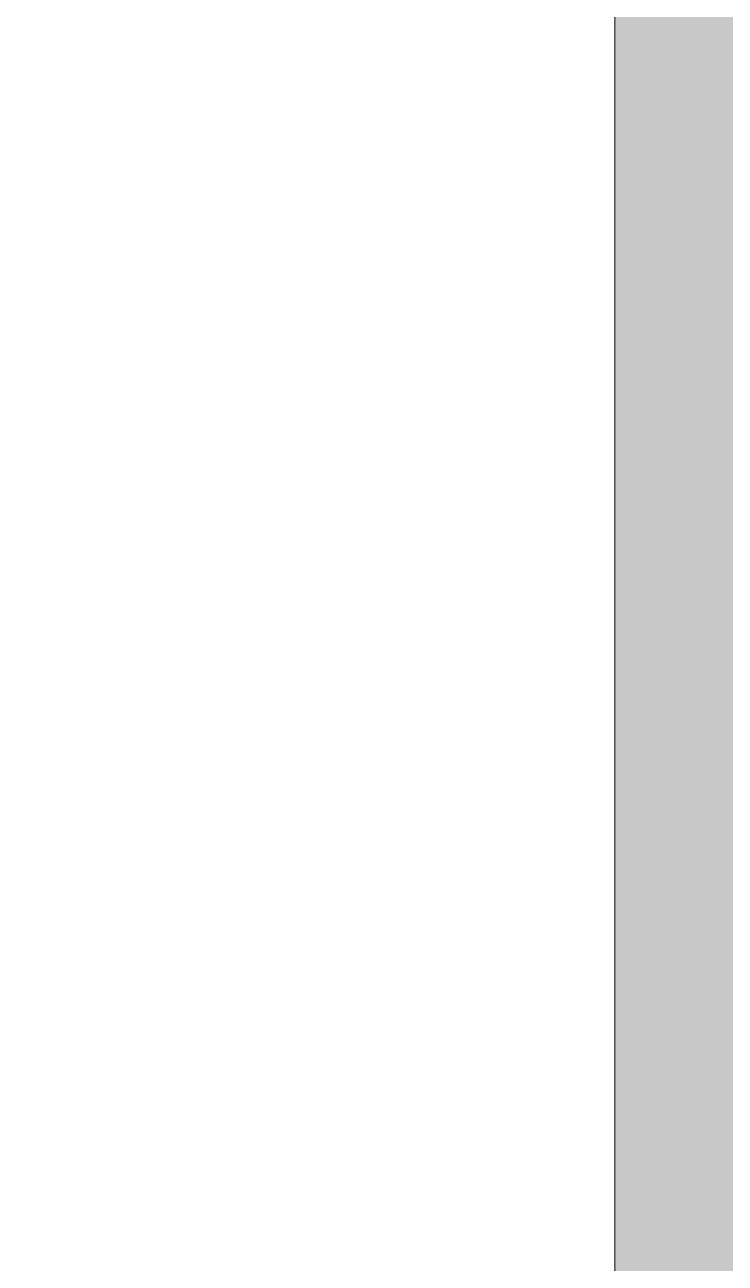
# Model space of a CAD drawing. Header units: millimetres. Extents: x 0 to 586, y 0 to 414.
# Drawn here: x 573.384 to 575.813, y 93.707 to 98 of the extents above; entities that cross this region are included whole.
import ezdxf

# ---------------------------------------------------------------- set-up
doc = ezdxf.new("R2010")
doc.units = ezdxf.units.MM

msp = doc.modelspace()

# ---------------------------------------------------------------- hatches: boundary and pattern name
h = msp.add_hatch(color=0)
h.dxf.hatch_style = 2
h.paths.add_polyline_path([(576.117861, 9.514417), (575.429944, 10.205861), (575.429944, 403.877639), (576.117861, 404.569083)])
h = msp.add_hatch(color=0)
h.dxf.hatch_style = 2
h.paths.add_polyline_path([(573.383833, 97.317278), (573.383833, 97.401944)])
h = msp.add_hatch(color=0)
h.dxf.hatch_style = 2
h.paths.add_polyline_path([(573.387361, 97.317278), (573.387361, 97.401944)])
h = msp.add_hatch(color=0)
h.dxf.hatch_style = 2
h.paths.add_polyline_path([(573.387361, 97.317278), (573.387361, 97.401944)])
h = msp.add_hatch(color=0)
h.dxf.hatch_style = 2
h.paths.add_polyline_path([(573.387361, 97.31375), (573.387361, 97.398417)])
h = msp.add_hatch(color=0)
h.dxf.hatch_style = 2
h.paths.add_polyline_path([(573.387361, 97.31375), (573.387361, 97.398417)])
h = msp.add_hatch(color=0)
h.dxf.hatch_style = 2
h.paths.add_polyline_path([(573.390889, 97.31375), (573.390889, 97.398417)])
h = msp.add_hatch(color=0)
h.dxf.hatch_style = 2
h.paths.add_polyline_path([(573.390889, 97.31375), (573.390889, 97.398417)])
h = msp.add_hatch(color=0)
h.dxf.hatch_style = 2
h.paths.add_polyline_path([(573.397944, 97.306694), (573.397944, 97.394889)])
h = msp.add_hatch(color=0)
h.dxf.hatch_style = 2
h.paths.add_polyline_path([(573.397944, 97.306694), (573.397944, 97.394889)])
h = msp.add_hatch(color=0)
h.dxf.hatch_style = 2
h.paths.add_polyline_path([(573.401472, 97.303167), (573.401472, 97.391361)])
h = msp.add_hatch(color=0)
h.dxf.hatch_style = 2
h.paths.add_polyline_path([(573.401472, 97.303167), (573.401472, 97.391361)])
h = msp.add_hatch(color=0)
h.dxf.hatch_style = 2
h.paths.add_polyline_path([(573.405, 97.299639), (573.405, 97.391361)])
h = msp.add_hatch(color=0)
h.dxf.hatch_style = 2
h.paths.add_polyline_path([(573.405, 97.299639), (573.405, 97.391361)])
h = msp.add_hatch(color=0)
h.dxf.hatch_style = 2
h.paths.add_polyline_path([(573.408528, 97.299639), (573.408528, 97.391361)])
h = msp.add_hatch(color=0)
h.dxf.hatch_style = 2
h.paths.add_polyline_path([(573.408528, 97.299639), (573.408528, 97.391361)])
h = msp.add_hatch(color=0)
h.dxf.hatch_style = 2
h.paths.add_polyline_path([(573.408528, 97.299639), (573.408528, 97.391361)])
h = msp.add_hatch(color=0)
h.dxf.hatch_style = 2
h.paths.add_polyline_path([(573.408528, 97.299639), (573.408528, 97.391361)])
h = msp.add_hatch(color=0)
h.dxf.hatch_style = 2
h.paths.add_polyline_path([(573.415583, 97.296111), (573.415583, 97.387833)])
h = msp.add_hatch(color=0)
h.dxf.hatch_style = 2
h.paths.add_polyline_path([(573.415583, 97.296111), (573.415583, 97.387833)])
h = msp.add_hatch(color=0)
h.dxf.hatch_style = 2
h.paths.add_polyline_path([(573.415583, 97.292583), (573.415583, 97.387833)])
h = msp.add_hatch(color=0)
h.dxf.hatch_style = 2
h.paths.add_polyline_path([(573.415583, 97.292583), (573.415583, 97.387833)])
h = msp.add_hatch(color=0)
h.dxf.hatch_style = 2
h.paths.add_polyline_path([(573.419111, 97.289056), (573.419111, 97.37725)])
h = msp.add_hatch(color=0)
h.dxf.hatch_style = 2
h.paths.add_polyline_path([(573.419111, 97.289056), (573.419111, 97.373722)])
h = msp.add_hatch(color=0)
h.dxf.hatch_style = 2
h.paths.add_polyline_path([(573.419111, 97.289056), (573.419111, 97.373722)])
h = msp.add_hatch(color=0)
h.dxf.hatch_style = 2
h.paths.add_polyline_path([(573.422639, 97.289056), (573.422639, 97.373722)])
h = msp.add_hatch(color=0)
h.dxf.hatch_style = 2
h.paths.add_polyline_path([(573.422639, 97.289056), (573.422639, 97.373722)])
h = msp.add_hatch(color=0)
h.dxf.hatch_style = 2
h.paths.add_polyline_path([(573.426167, 97.285528), (573.426167, 97.370194)])
h = msp.add_hatch(color=0)
h.dxf.hatch_style = 2
h.paths.add_polyline_path([(573.426167, 97.285528), (573.426167, 97.370194)])
h = msp.add_hatch(color=0)
h.dxf.hatch_style = 2
h.paths.add_polyline_path([(573.433222, 97.278472), (573.433222, 97.366667)])
h = msp.add_hatch(color=0)
h.dxf.hatch_style = 2
h.paths.add_polyline_path([(573.450861, 97.264361), (573.450861, 97.370194)])
h = msp.add_hatch(color=0)
h.dxf.hatch_style = 2
h.paths.add_polyline_path([(573.454389, 97.260833), (573.454389, 97.363139)])
h = msp.add_hatch(color=0)
h.dxf.hatch_style = 2
h.paths.add_polyline_path([(573.472028, 97.246722), (573.472028, 97.3455)])
h = msp.add_hatch(color=0)
h.dxf.hatch_style = 2
h.paths.add_polyline_path([(573.475556, 97.246722), (573.475556, 97.341972)])
h = msp.add_hatch(color=0)
h.dxf.hatch_style = 2
h.paths.add_polyline_path([(573.475556, 97.246722), (573.475556, 97.341972)])
h = msp.add_hatch(color=0)
h.dxf.hatch_style = 2
h.paths.add_polyline_path([(573.475556, 97.243194), (573.475556, 97.341972)])
h = msp.add_hatch(color=0)
h.dxf.hatch_style = 2
h.paths.add_polyline_path([(573.475556, 97.243194), (573.475556, 97.341972)])
h = msp.add_hatch(color=0)
h.dxf.hatch_style = 2
h.paths.add_polyline_path([(573.482611, 97.236139), (573.482611, 97.334917)])
h = msp.add_hatch(color=0)
h.dxf.hatch_style = 2
h.paths.add_polyline_path([(573.482611, 97.236139), (573.482611, 97.334917)])
h = msp.add_hatch(color=0)
h.dxf.hatch_style = 2
h.paths.add_polyline_path([(573.486139, 97.232611), (573.486139, 97.331389)])
h = msp.add_hatch(color=0)
h.dxf.hatch_style = 2
h.paths.add_polyline_path([(573.496722, 97.222028), (573.496722, 97.324333)])
h = msp.add_hatch(color=0)
h.dxf.hatch_style = 2
h.paths.add_polyline_path([(573.50025, 97.2185), (573.50025, 97.320806)])
h = msp.add_hatch(color=0)
h.dxf.hatch_style = 2
h.paths.add_polyline_path([(573.50025, 97.2185), (573.50025, 97.320806)])
h = msp.add_hatch(color=0)
h.dxf.hatch_style = 2
h.paths.add_polyline_path([(573.503778, 97.214972), (573.503778, 97.320806)])
h = msp.add_hatch(color=0)
h.dxf.hatch_style = 2
h.paths.add_polyline_path([(573.503778, 97.214972), (573.503778, 97.320806)])
h = msp.add_hatch(color=0)
h.dxf.hatch_style = 2
h.paths.add_polyline_path([(573.503778, 97.214972), (573.503778, 97.317278)])
h = msp.add_hatch(color=0)
h.dxf.hatch_style = 2
h.paths.add_polyline_path([(573.503778, 97.214972), (573.503778, 97.317278)])
h = msp.add_hatch(color=0)
h.dxf.hatch_style = 2
h.paths.add_polyline_path([(573.507306, 97.211444), (573.507306, 97.317278)])
h = msp.add_hatch(color=0)
h.dxf.hatch_style = 2
h.paths.add_polyline_path([(573.507306, 97.211444), (573.507306, 97.317278)])
h = msp.add_hatch(color=0)
h.dxf.hatch_style = 2
h.paths.add_polyline_path([(573.510833, 97.207917), (573.510833, 97.317278)])
h = msp.add_hatch(color=0)
h.dxf.hatch_style = 2
h.paths.add_polyline_path([(573.510833, 97.207917), (573.510833, 97.317278)])
h = msp.add_hatch(color=0)
h.dxf.hatch_style = 2
h.paths.add_polyline_path([(573.514361, 97.204389), (573.514361, 97.31375)])
h = msp.add_hatch(color=0)
h.dxf.hatch_style = 2
h.paths.add_polyline_path([(573.528472, 97.190278), (573.528472, 97.310222)])
h = msp.add_hatch(color=0)
h.dxf.hatch_style = 2
h.paths.add_polyline_path([(573.528472, 97.190278), (573.528472, 97.310222)])
h = msp.add_hatch(color=0)
h.dxf.hatch_style = 2
h.paths.add_polyline_path([(573.528472, 97.190278), (573.528472, 97.310222)])
h = msp.add_hatch(color=0)
h.dxf.hatch_style = 2
h.paths.add_polyline_path([(573.532, 97.18675), (573.532, 97.310222)])
h = msp.add_hatch(color=0)
h.dxf.hatch_style = 2
h.paths.add_polyline_path([(573.532, 97.18675), (573.532, 97.310222)])
h = msp.add_hatch(color=0)
h.dxf.hatch_style = 2
h.paths.add_polyline_path([(573.535528, 97.183222), (573.535528, 97.310222)])
h = msp.add_hatch(color=0)
h.dxf.hatch_style = 2
h.paths.add_polyline_path([(573.535528, 97.183222), (573.535528, 97.310222)])
h = msp.add_hatch(color=0)
h.dxf.hatch_style = 2
h.paths.add_polyline_path([(573.539056, 97.179694), (573.539056, 97.306694)])
h = msp.add_hatch(color=0)
h.dxf.hatch_style = 2
h.paths.add_polyline_path([(573.549639, 97.169111), (573.549639, 97.296111)])
h = msp.add_hatch(color=0)
h.dxf.hatch_style = 2
h.paths.add_polyline_path([(573.553167, 97.165583), (573.553167, 97.292583)])
h = msp.add_hatch(color=0)
h.dxf.hatch_style = 2
h.paths.add_polyline_path([(573.553167, 97.165583), (573.553167, 97.292583)])
h = msp.add_hatch(color=0)
h.dxf.hatch_style = 2
h.paths.add_polyline_path([(573.556694, 97.162056), (573.556694, 97.267889)])
h = msp.add_hatch(color=0)
h.dxf.hatch_style = 2
h.paths.add_polyline_path([(573.556694, 97.162056), (573.556694, 97.264361)])
h = msp.add_hatch(color=0)
h.dxf.hatch_style = 2
h.paths.add_polyline_path([(573.556694, 97.162056), (573.556694, 97.264361)])
h = msp.add_hatch(color=0)
h.dxf.hatch_style = 2
h.paths.add_polyline_path([(573.560222, 97.158528), (573.560222, 97.260833)])
h = msp.add_hatch(color=0)
h.dxf.hatch_style = 2
h.paths.add_polyline_path([(573.560222, 97.158528), (573.560222, 97.260833)])
h = msp.add_hatch(color=0)
h.dxf.hatch_style = 2
h.paths.add_polyline_path([(573.56375, 97.155), (573.56375, 97.260833)])
h = msp.add_hatch(color=0)
h.dxf.hatch_style = 2
h.paths.add_polyline_path([(573.584917, 97.133833), (573.584917, 97.25025)])
h = msp.add_hatch(color=0)
h.dxf.hatch_style = 2
h.paths.add_polyline_path([(573.584917, 97.133833), (573.584917, 97.25025)])
h = msp.add_hatch(color=0)
h.dxf.hatch_style = 2
h.paths.add_polyline_path([(573.599028, 97.119722), (573.599028, 97.243194)])
h = msp.add_hatch(color=0)
h.dxf.hatch_style = 2
h.paths.add_polyline_path([(573.599028, 97.119722), (573.599028, 97.243194)])
h = msp.add_hatch(color=0)
h.dxf.hatch_style = 2
h.paths.add_polyline_path([(573.609611, 97.109139), (573.609611, 97.236139)])
h = msp.add_hatch(color=0)
h.dxf.hatch_style = 2
h.paths.add_polyline_path([(573.613139, 97.105611), (573.613139, 97.236139)])
h = msp.add_hatch(color=0)
h.dxf.hatch_style = 2
h.paths.add_polyline_path([(573.613139, 97.105611), (573.613139, 97.236139)])
h = msp.add_hatch(color=0)
h.dxf.hatch_style = 2
h.paths.add_polyline_path([(573.62725, 97.084444), (573.62725, 97.2185)])
h = msp.add_hatch(color=0)
h.dxf.hatch_style = 2
h.paths.add_polyline_path([(573.634306, 97.073861), (573.634306, 97.214972)])
h = msp.add_hatch(color=0)
h.dxf.hatch_style = 2
h.paths.add_polyline_path([(573.637833, 97.063278), (573.637833, 97.207917)])
h = msp.add_hatch(color=0)
h.dxf.hatch_style = 2
h.paths.add_polyline_path([(573.637833, 97.063278), (573.637833, 97.207917)])
h = msp.add_hatch(color=0)
h.dxf.hatch_style = 2
h.paths.add_polyline_path([(573.641361, 97.05975), (573.641361, 97.204389)])
h = msp.add_hatch(color=0)
h.dxf.hatch_style = 2
h.paths.add_polyline_path([(573.641361, 97.05975), (573.641361, 97.204389)])
h = msp.add_hatch(color=0)
h.dxf.hatch_style = 2
h.paths.add_polyline_path([(573.644889, 97.056222), (573.644889, 97.200861)])
h = msp.add_hatch(color=0)
h.dxf.hatch_style = 2
h.paths.add_polyline_path([(573.644889, 97.056222), (573.644889, 97.200861)])
h = msp.add_hatch(color=0)
h.dxf.hatch_style = 2
h.paths.add_polyline_path([(573.644889, 97.052694), (573.644889, 97.200861)])
h = msp.add_hatch(color=0)
h.dxf.hatch_style = 2
h.paths.add_polyline_path([(573.644889, 97.052694), (573.644889, 97.200861)])
h = msp.add_hatch(color=0)
h.dxf.hatch_style = 2
h.paths.add_polyline_path([(573.648417, 97.045639), (573.648417, 97.197333)])
h = msp.add_hatch(color=0)
h.dxf.hatch_style = 2
h.paths.add_polyline_path([(573.648417, 97.045639), (573.648417, 97.197333)])
h = msp.add_hatch(color=0)
h.dxf.hatch_style = 2
h.paths.add_polyline_path([(573.648417, 97.045639), (573.648417, 97.197333)])
h = msp.add_hatch(color=0)
h.dxf.hatch_style = 2
h.paths.add_polyline_path([(573.648417, 97.045639), (573.648417, 97.197333)])
h = msp.add_hatch(color=0)
h.dxf.hatch_style = 2
h.paths.add_polyline_path([(573.651944, 97.042111), (573.651944, 97.193806)])
h = msp.add_hatch(color=0)
h.dxf.hatch_style = 2
h.paths.add_polyline_path([(573.651944, 97.042111), (573.651944, 97.193806)])
h = msp.add_hatch(color=0)
h.dxf.hatch_style = 2
h.paths.add_polyline_path([(573.655472, 97.035056), (573.655472, 97.190278)])
h = msp.add_hatch(color=0)
h.dxf.hatch_style = 2
h.paths.add_polyline_path([(573.687222, 96.985667), (573.687222, 97.147944)])
h = msp.add_hatch(color=0)
h.dxf.hatch_style = 2
h.paths.add_polyline_path([(573.69075, 96.978611), (573.69075, 97.144417)])
h = msp.add_hatch(color=0)
h.dxf.hatch_style = 2
h.paths.add_polyline_path([(573.701333, 96.960972), (573.701333, 97.130306)])
h = msp.add_hatch(color=0)
h.dxf.hatch_style = 2
h.paths.add_polyline_path([(573.704861, 96.953917), (573.704861, 97.126778)])
h = msp.add_hatch(color=0)
h.dxf.hatch_style = 2
h.paths.add_polyline_path([(573.715444, 96.918639), (573.715444, 97.109139)])
h = msp.add_hatch(color=0)
h.dxf.hatch_style = 2
h.paths.add_polyline_path([(573.718972, 96.915111), (573.718972, 97.105611)])
h = msp.add_hatch(color=0)
h.dxf.hatch_style = 2
h.paths.add_polyline_path([(573.718972, 96.915111), (573.718972, 97.105611)])
h = msp.add_hatch(color=0)
h.dxf.hatch_style = 2
h.paths.add_polyline_path([(573.718972, 96.911583), (573.718972, 97.105611)])
h = msp.add_hatch(color=0)
h.dxf.hatch_style = 2
h.paths.add_polyline_path([(573.736611, 96.833972), (573.736611, 97.066806)])
h = msp.add_hatch(color=0)
h.dxf.hatch_style = 2
h.paths.add_polyline_path([(573.740139, 96.826917), (573.740139, 97.063278)])
h = msp.add_hatch(color=0)
h.dxf.hatch_style = 2
h.paths.add_polyline_path([(573.768361, 96.692861), (573.768361, 96.992722)])
h = msp.add_hatch(color=0)
h.dxf.hatch_style = 2
h.paths.add_polyline_path([(573.771889, 96.685806), (573.771889, 96.982139)])
h = msp.add_hatch(color=0)
h.dxf.hatch_style = 2
h.paths.add_polyline_path([(573.775417, 96.67875), (573.775417, 96.975083)])
h = msp.add_hatch(color=0)
h.dxf.hatch_style = 2
h.paths.add_polyline_path([(573.775417, 96.67875), (573.775417, 96.975083)])
h = msp.add_hatch(color=0)
h.dxf.hatch_style = 2
h.paths.add_polyline_path([(573.778944, 96.671694), (573.778944, 96.968028)])
h = msp.add_hatch(color=0)
h.dxf.hatch_style = 2
h.paths.add_polyline_path([(573.782472, 96.661111), (573.782472, 96.9645)])
h = msp.add_hatch(color=0)
h.dxf.hatch_style = 2
h.paths.add_polyline_path([(573.786, 96.650528), (573.786, 96.960972)])
h = msp.add_hatch(color=0)
h.dxf.hatch_style = 2
h.paths.add_polyline_path([(573.786, 96.611722), (573.786, 96.957444)])
h = msp.add_hatch(color=0)
h.dxf.hatch_style = 2
h.paths.add_polyline_path([(573.793056, 96.562333), (573.793056, 96.950389)])
h = msp.add_hatch(color=0)
h.dxf.hatch_style = 2
h.paths.add_polyline_path([(573.796583, 96.544694), (573.796583, 96.946861)])
h = msp.add_hatch(color=0)
h.dxf.hatch_style = 2
h.paths.add_polyline_path([(573.800111, 96.512944), (573.800111, 96.939806)])
h = msp.add_hatch(color=0)
h.dxf.hatch_style = 2
h.paths.add_polyline_path([(573.803639, 96.495306), (573.803639, 96.939806)])
h = msp.add_hatch(color=0)
h.dxf.hatch_style = 2
h.paths.add_polyline_path([(573.803639, 96.495306), (573.803639, 96.939806)])
h = msp.add_hatch(color=0)
h.dxf.hatch_style = 2
h.paths.add_polyline_path([(573.803639, 96.495306), (573.803639, 96.939806)])
h = msp.add_hatch(color=0)
h.dxf.hatch_style = 2
h.paths.add_polyline_path([(573.803639, 96.495306), (573.803639, 96.939806)])
h = msp.add_hatch(color=0)
h.dxf.hatch_style = 2
h.paths.add_polyline_path([(573.803639, 96.48825), (573.803639, 96.936278)])
h = msp.add_hatch(color=0)
h.dxf.hatch_style = 2
h.paths.add_polyline_path([(573.814222, 96.428278), (573.814222, 96.918639)])
h = msp.add_hatch(color=0)
h.dxf.hatch_style = 2
h.paths.add_polyline_path([(573.814222, 96.428278), (573.814222, 96.918639)])
h = msp.add_hatch(color=0)
h.dxf.hatch_style = 2
h.paths.add_polyline_path([(573.814222, 96.421222), (573.814222, 96.918639)])
h = msp.add_hatch(color=0)
h.dxf.hatch_style = 2
h.paths.add_polyline_path([(573.81775, 96.403583), (573.81775, 96.911583)])
h = msp.add_hatch(color=0)
h.dxf.hatch_style = 2
h.paths.add_polyline_path([(573.821278, 96.86925), (573.821278, 96.904528)])
h = msp.add_hatch(color=0)
h.dxf.hatch_style = 2
h.paths.add_polyline_path([(573.821278, 96.879833), (573.821278, 96.890417)])
h = msp.add_hatch(color=0)
h.dxf.hatch_style = 2
h.paths.add_polyline_path([(573.821278, 96.315389), (573.821278, 96.848083)])
h = msp.add_hatch(color=0)
h.dxf.hatch_style = 2
h.paths.add_polyline_path([(573.821278, 96.304806), (573.821278, 96.844556)])
h = msp.add_hatch(color=0)
h.dxf.hatch_style = 2
h.paths.add_polyline_path([(573.821278, 96.304806), (573.821278, 96.844556)])
h = msp.add_hatch(color=0)
h.dxf.hatch_style = 2
h.paths.add_polyline_path([(573.824806, 96.304806), (573.824806, 96.844556)])
h = msp.add_hatch(color=0)
h.dxf.hatch_style = 2
h.paths.add_polyline_path([(573.824806, 96.304806), (573.824806, 96.844556)])
h = msp.add_hatch(color=0)
h.dxf.hatch_style = 2
h.paths.add_polyline_path([(573.824806, 96.304806), (573.824806, 96.844556)])
h = msp.add_hatch(color=0)
h.dxf.hatch_style = 2
h.paths.add_polyline_path([(573.824806, 96.304806), (573.824806, 96.844556)])
h = msp.add_hatch(color=0)
h.dxf.hatch_style = 2
h.paths.add_polyline_path([(573.824806, 96.29775), (573.824806, 96.844556)])
h = msp.add_hatch(color=0)
h.dxf.hatch_style = 2
h.paths.add_polyline_path([(573.824806, 96.29775), (573.824806, 96.844556)])
h = msp.add_hatch(color=0)
h.dxf.hatch_style = 2
h.paths.add_polyline_path([(573.828333, 96.290694), (573.828333, 96.844556)])
h = msp.add_hatch(color=0)
h.dxf.hatch_style = 2
h.paths.add_polyline_path([(573.831861, 96.273056), (573.831861, 96.8375)])
h = msp.add_hatch(color=0)
h.dxf.hatch_style = 2
h.paths.add_polyline_path([(573.831861, 96.273056), (573.831861, 96.8375)])
h = msp.add_hatch(color=0)
h.dxf.hatch_style = 2
h.paths.add_polyline_path([(573.831861, 96.269528), (573.831861, 96.8375)])
h = msp.add_hatch(color=0)
h.dxf.hatch_style = 2
h.paths.add_polyline_path([(573.831861, 96.269528), (573.831861, 96.8375)])
h = msp.add_hatch(color=0)
h.dxf.hatch_style = 2
h.paths.add_polyline_path([(573.838917, 96.237778), (573.838917, 96.80575)])
h = msp.add_hatch(color=0)
h.dxf.hatch_style = 2
h.paths.add_polyline_path([(573.842444, 96.216611), (573.842444, 96.795167)])
h = msp.add_hatch(color=0)
h.dxf.hatch_style = 2
h.paths.add_polyline_path([(573.845972, 96.209556), (573.845972, 96.791639)])
h = msp.add_hatch(color=0)
h.dxf.hatch_style = 2
h.paths.add_polyline_path([(573.845972, 96.103722), (573.845972, 96.781056)])
h = msp.add_hatch(color=0)
h.dxf.hatch_style = 2
h.paths.add_polyline_path([(573.853028, 96.657583), (573.853028, 96.759889)])
h = msp.add_hatch(color=0)
h.dxf.hatch_style = 2
h.paths.add_polyline_path([(573.853028, 96.661111), (573.853028, 96.759889)])
h = msp.add_hatch(color=0)
h.dxf.hatch_style = 2
h.paths.add_polyline_path([(573.853028, 95.532222), (573.853028, 96.657583)])
h = msp.add_hatch(color=0)
h.dxf.hatch_style = 2
h.paths.add_polyline_path([(573.853028, 95.532222), (573.853028, 96.657583)])
h = msp.add_hatch(color=0)
h.dxf.hatch_style = 2
h.paths.add_polyline_path([(573.853028, 95.532222), (573.853028, 96.657583)])
h = msp.add_hatch(color=0)
h.dxf.hatch_style = 2
h.paths.add_polyline_path([(573.937694, 95.772111), (573.937694, 96.213083)])
h = msp.add_hatch(color=0)
h.dxf.hatch_style = 2
h.paths.add_polyline_path([(573.941222, 95.863833), (573.941222, 96.2025)])
h = msp.add_hatch(color=0)
h.dxf.hatch_style = 2
h.paths.add_polyline_path([(573.94475, 95.870889), (573.94475, 96.191917)])
h = msp.add_hatch(color=0)
h.dxf.hatch_style = 2
h.paths.add_polyline_path([(573.948278, 95.874417), (573.948278, 96.184861)])
h = msp.add_hatch(color=0)
h.dxf.hatch_style = 2
h.paths.add_polyline_path([(573.948278, 95.874417), (573.948278, 96.184861)])
h = msp.add_hatch(color=0)
h.dxf.hatch_style = 2
h.paths.add_polyline_path([(573.948278, 95.881472), (573.948278, 96.177806)])
h = msp.add_hatch(color=0)
h.dxf.hatch_style = 2
h.paths.add_polyline_path([(573.842444, 96.10725), (573.842444, 96.124889)])
h = msp.add_hatch(color=0)
h.dxf.hatch_style = 2
h.paths.add_polyline_path([(573.842444, 96.10725), (573.842444, 96.124889)])
h = msp.add_hatch(color=0)
h.dxf.hatch_style = 2
h.paths.add_polyline_path([(573.845972, 96.103722), (573.845972, 96.128417)])
h = msp.add_hatch(color=0)
h.dxf.hatch_style = 2
h.paths.add_polyline_path([(573.845972, 96.10725), (573.845972, 96.124889)])
h = msp.add_hatch(color=0)
h.dxf.hatch_style = 2
h.paths.add_polyline_path([(573.845972, 96.10725), (573.845972, 96.124889)])
h = msp.add_hatch(color=0)
h.dxf.hatch_style = 2
h.paths.add_polyline_path([(573.835389, 95.511056), (573.835389, 95.888528)])
h = msp.add_hatch(color=0)
h.dxf.hatch_style = 2
h.paths.add_polyline_path([(573.835389, 95.511056), (573.835389, 95.888528)])
h = msp.add_hatch(color=0)
h.dxf.hatch_style = 2
h.paths.add_polyline_path([(573.838917, 95.518111), (573.838917, 95.902639)])
h = msp.add_hatch(color=0)
h.dxf.hatch_style = 2
h.paths.add_polyline_path([(573.838917, 95.518111), (573.838917, 95.902639)])
h = msp.add_hatch(color=0)
h.dxf.hatch_style = 2
h.paths.add_polyline_path([(573.838917, 95.514583), (573.838917, 95.895583)])
h = msp.add_hatch(color=0)
h.dxf.hatch_style = 2
h.paths.add_polyline_path([(573.838917, 95.514583), (573.838917, 95.895583)])
h = msp.add_hatch(color=0)
h.dxf.hatch_style = 2
h.paths.add_polyline_path([(573.842444, 95.521639), (573.842444, 95.913222)])
h = msp.add_hatch(color=0)
h.dxf.hatch_style = 2
h.paths.add_polyline_path([(573.845972, 95.525167), (573.845972, 95.920278)])
h = msp.add_hatch(color=0)
h.dxf.hatch_style = 2
h.paths.add_polyline_path([(573.845972, 95.525167), (573.845972, 95.920278)])
h = msp.add_hatch(color=0)
h.dxf.hatch_style = 2
h.paths.add_polyline_path([(573.845972, 95.521639), (573.845972, 95.913222)])
h = msp.add_hatch(color=0)
h.dxf.hatch_style = 2
h.paths.add_polyline_path([(573.845972, 95.521639), (573.845972, 95.913222)])
h = msp.add_hatch(color=0)
h.dxf.hatch_style = 2
h.paths.add_polyline_path([(573.824806, 95.500472), (573.824806, 95.846194)])
h = msp.add_hatch(color=0)
h.dxf.hatch_style = 2
h.paths.add_polyline_path([(573.828333, 95.504), (573.828333, 95.856778)])
h = msp.add_hatch(color=0)
h.dxf.hatch_style = 2
h.paths.add_polyline_path([(573.831861, 95.507528), (573.831861, 95.881472)])
h = msp.add_hatch(color=0)
h.dxf.hatch_style = 2
h.paths.add_polyline_path([(573.831861, 95.507528), (573.831861, 95.881472)])
h = msp.add_hatch(color=0)
h.dxf.hatch_style = 2
h.paths.add_polyline_path([(573.831861, 95.507528), (573.831861, 95.877944)])
h = msp.add_hatch(color=0)
h.dxf.hatch_style = 2
h.paths.add_polyline_path([(573.937694, 95.772111), (573.937694, 95.839139)])
h = msp.add_hatch(color=0)
h.dxf.hatch_style = 2
h.paths.add_polyline_path([(573.824806, 95.496944), (573.824806, 95.803861)])
h = msp.add_hatch(color=0)
h.dxf.hatch_style = 2
h.paths.add_polyline_path([(573.94475, 95.78975), (573.94475, 95.807389)])
h = msp.add_hatch(color=0)
h.dxf.hatch_style = 2
h.paths.add_polyline_path([(573.814222, 95.486361), (573.814222, 95.758)])
h = msp.add_hatch(color=0)
h.dxf.hatch_style = 2
h.paths.add_polyline_path([(573.814222, 95.486361), (573.814222, 95.758)])
h = msp.add_hatch(color=0)
h.dxf.hatch_style = 2
h.paths.add_polyline_path([(573.814222, 95.482833), (573.814222, 95.754472)])
h = msp.add_hatch(color=0)
h.dxf.hatch_style = 2
h.paths.add_polyline_path([(573.814222, 95.482833), (573.814222, 95.754472)])
h = msp.add_hatch(color=0)
h.dxf.hatch_style = 2
h.paths.add_polyline_path([(573.81775, 95.489889), (573.81775, 95.765056)])
h = msp.add_hatch(color=0)
h.dxf.hatch_style = 2
h.paths.add_polyline_path([(573.81775, 95.489889), (573.81775, 95.765056)])
h = msp.add_hatch(color=0)
h.dxf.hatch_style = 2
h.paths.add_polyline_path([(573.821278, 95.496944), (573.821278, 95.782694)])
h = msp.add_hatch(color=0)
h.dxf.hatch_style = 2
h.paths.add_polyline_path([(573.821278, 95.496944), (573.821278, 95.782694)])
h = msp.add_hatch(color=0)
h.dxf.hatch_style = 2
h.paths.add_polyline_path([(573.821278, 95.493417), (573.821278, 95.779167)])
h = msp.add_hatch(color=0)
h.dxf.hatch_style = 2
h.paths.add_polyline_path([(573.824806, 95.496944), (573.824806, 95.793278)])
h = msp.add_hatch(color=0)
h.dxf.hatch_style = 2
h.paths.add_polyline_path([(573.800111, 95.465194), (573.800111, 95.719194)])
h = msp.add_hatch(color=0)
h.dxf.hatch_style = 2
h.paths.add_polyline_path([(573.803639, 95.47225), (573.803639, 95.729778)])
h = msp.add_hatch(color=0)
h.dxf.hatch_style = 2
h.paths.add_polyline_path([(573.803639, 95.47225), (573.803639, 95.729778)])
h = msp.add_hatch(color=0)
h.dxf.hatch_style = 2
h.paths.add_polyline_path([(573.803639, 95.47225), (573.803639, 95.72625)])
h = msp.add_hatch(color=0)
h.dxf.hatch_style = 2
h.paths.add_polyline_path([(573.803639, 95.47225), (573.803639, 95.72625)])
h = msp.add_hatch(color=0)
h.dxf.hatch_style = 2
h.paths.add_polyline_path([(573.803639, 95.47225), (573.803639, 95.72625)])
h = msp.add_hatch(color=0)
h.dxf.hatch_style = 2
h.paths.add_polyline_path([(573.803639, 95.47225), (573.803639, 95.72625)])
h = msp.add_hatch(color=0)
h.dxf.hatch_style = 2
h.paths.add_polyline_path([(573.810694, 95.479306), (573.810694, 95.747417)])
h = msp.add_hatch(color=0)
h.dxf.hatch_style = 2
h.paths.add_polyline_path([(573.793056, 95.454611), (573.793056, 95.698028)])
h = msp.add_hatch(color=0)
h.dxf.hatch_style = 2
h.paths.add_polyline_path([(573.796583, 95.458139), (573.796583, 95.705083)])
h = msp.add_hatch(color=0)
h.dxf.hatch_style = 2
h.paths.add_polyline_path([(573.796583, 95.458139), (573.796583, 95.705083)])
h = msp.add_hatch(color=0)
h.dxf.hatch_style = 2
h.paths.add_polyline_path([(573.768361, 95.415806), (573.768361, 95.627472)])
h = msp.add_hatch(color=0)
h.dxf.hatch_style = 2
h.paths.add_polyline_path([(573.771889, 95.422861), (573.771889, 95.634528)])
h = msp.add_hatch(color=0)
h.dxf.hatch_style = 2
h.paths.add_polyline_path([(573.771889, 95.422861), (573.771889, 95.634528)])
h = msp.add_hatch(color=0)
h.dxf.hatch_style = 2
h.paths.add_polyline_path([(573.775417, 95.426389), (573.775417, 95.641583)])
h = msp.add_hatch(color=0)
h.dxf.hatch_style = 2
h.paths.add_polyline_path([(573.775417, 95.426389), (573.775417, 95.641583)])
h = msp.add_hatch(color=0)
h.dxf.hatch_style = 2
h.paths.add_polyline_path([(573.778944, 95.433444), (573.778944, 95.652167)])
h = msp.add_hatch(color=0)
h.dxf.hatch_style = 2
h.paths.add_polyline_path([(573.782472, 95.436972), (573.782472, 95.66275)])
h = msp.add_hatch(color=0)
h.dxf.hatch_style = 2
h.paths.add_polyline_path([(573.786, 95.4405), (573.786, 95.666278)])
h = msp.add_hatch(color=0)
h.dxf.hatch_style = 2
h.paths.add_polyline_path([(573.786, 95.4405), (573.786, 95.666278)])
h = msp.add_hatch(color=0)
h.dxf.hatch_style = 2
h.paths.add_polyline_path([(573.764833, 95.40875), (573.764833, 95.616889)])
h = msp.add_hatch(color=0)
h.dxf.hatch_style = 2
h.paths.add_polyline_path([(573.736611, 95.366417), (573.736611, 95.560444)])
h = msp.add_hatch(color=0)
h.dxf.hatch_style = 2
h.paths.add_polyline_path([(573.740139, 95.369944), (573.740139, 95.563972)])
h = msp.add_hatch(color=0)
h.dxf.hatch_style = 2
h.paths.add_polyline_path([(573.701333, 95.320556), (573.701333, 95.500472)])
h = msp.add_hatch(color=0)
h.dxf.hatch_style = 2
h.paths.add_polyline_path([(573.704861, 95.324083), (573.704861, 95.504)])
h = msp.add_hatch(color=0)
h.dxf.hatch_style = 2
h.paths.add_polyline_path([(573.715444, 95.338194), (573.715444, 95.521639)])
h = msp.add_hatch(color=0)
h.dxf.hatch_style = 2
h.paths.add_polyline_path([(573.718972, 95.338194), (573.718972, 95.525167)])
h = msp.add_hatch(color=0)
h.dxf.hatch_style = 2
h.paths.add_polyline_path([(573.718972, 95.338194), (573.718972, 95.521639)])
h = msp.add_hatch(color=0)
h.dxf.hatch_style = 2
h.paths.add_polyline_path([(573.718972, 95.338194), (573.718972, 95.521639)])
h = msp.add_hatch(color=0)
h.dxf.hatch_style = 2
h.paths.add_polyline_path([(573.687222, 95.309972), (573.687222, 95.479306)])
h = msp.add_hatch(color=0)
h.dxf.hatch_style = 2
h.paths.add_polyline_path([(573.69075, 95.3135), (573.69075, 95.486361)])
h = msp.add_hatch(color=0)
h.dxf.hatch_style = 2
h.paths.add_polyline_path([(573.634306, 95.260583), (573.634306, 95.415806)])
h = msp.add_hatch(color=0)
h.dxf.hatch_style = 2
h.paths.add_polyline_path([(573.634306, 95.260583), (573.634306, 95.415806)])
h = msp.add_hatch(color=0)
h.dxf.hatch_style = 2
h.paths.add_polyline_path([(573.637833, 95.267639), (573.637833, 95.415806)])
h = msp.add_hatch(color=0)
h.dxf.hatch_style = 2
h.paths.add_polyline_path([(573.637833, 95.267639), (573.637833, 95.415806)])
h = msp.add_hatch(color=0)
h.dxf.hatch_style = 2
h.paths.add_polyline_path([(573.641361, 95.271167), (573.641361, 95.415806)])
h = msp.add_hatch(color=0)
h.dxf.hatch_style = 2
h.paths.add_polyline_path([(573.641361, 95.271167), (573.641361, 95.415806)])
h = msp.add_hatch(color=0)
h.dxf.hatch_style = 2
h.paths.add_polyline_path([(573.644889, 95.274694), (573.644889, 95.415806)])
h = msp.add_hatch(color=0)
h.dxf.hatch_style = 2
h.paths.add_polyline_path([(573.644889, 95.274694), (573.644889, 95.415806)])
h = msp.add_hatch(color=0)
h.dxf.hatch_style = 2
h.paths.add_polyline_path([(573.644889, 95.274694), (573.644889, 95.415806)])
h = msp.add_hatch(color=0)
h.dxf.hatch_style = 2
h.paths.add_polyline_path([(573.644889, 95.274694), (573.644889, 95.415806)])
h = msp.add_hatch(color=0)
h.dxf.hatch_style = 2
h.paths.add_polyline_path([(573.648417, 95.433444), (573.651944, 95.415806)])
h = msp.add_hatch(color=0)
h.dxf.hatch_style = 2
h.paths.add_polyline_path([(573.648417, 95.278222), (573.648417, 95.415806)])
h = msp.add_hatch(color=0)
h.dxf.hatch_style = 2
h.paths.add_polyline_path([(573.648417, 95.278222), (573.648417, 95.415806)])
h = msp.add_hatch(color=0)
h.dxf.hatch_style = 2
h.paths.add_polyline_path([(573.648417, 95.278222), (573.648417, 95.415806)])
h = msp.add_hatch(color=0)
h.dxf.hatch_style = 2
h.paths.add_polyline_path([(573.648417, 95.278222), (573.648417, 95.415806)])
h = msp.add_hatch(color=0)
h.dxf.hatch_style = 2
h.paths.add_polyline_path([(573.651944, 95.415806), (573.651944, 95.436972)])
h = msp.add_hatch(color=0)
h.dxf.hatch_style = 2
h.paths.add_polyline_path([(573.651944, 95.278222), (573.651944, 95.436972)])
h = msp.add_hatch(color=0)
h.dxf.hatch_style = 2
h.paths.add_polyline_path([(573.651944, 95.278222), (573.651944, 95.415806)])
h = msp.add_hatch(color=0)
h.dxf.hatch_style = 2
h.paths.add_polyline_path([(573.655472, 95.28175), (573.655472, 95.444028)])
h = msp.add_hatch(color=0)
h.dxf.hatch_style = 2
h.paths.add_polyline_path([(573.599028, 95.25), (573.599028, 95.373472)])
h = msp.add_hatch(color=0)
h.dxf.hatch_style = 2
h.paths.add_polyline_path([(573.599028, 95.25), (573.599028, 95.373472)])
h = msp.add_hatch(color=0)
h.dxf.hatch_style = 2
h.paths.add_polyline_path([(573.609611, 95.25), (573.609611, 95.387583)])
h = msp.add_hatch(color=0)
h.dxf.hatch_style = 2
h.paths.add_polyline_path([(573.613139, 95.25), (573.613139, 95.391111)])
h = msp.add_hatch(color=0)
h.dxf.hatch_style = 2
h.paths.add_polyline_path([(573.613139, 95.25), (573.613139, 95.391111)])
h = msp.add_hatch(color=0)
h.dxf.hatch_style = 2
h.paths.add_polyline_path([(573.620194, 95.253528), (573.620194, 95.401694)])
h = msp.add_hatch(color=0)
h.dxf.hatch_style = 2
h.paths.add_polyline_path([(573.62725, 95.257056), (573.62725, 95.40875)])
h = msp.add_hatch(color=0)
h.dxf.hatch_style = 2
h.paths.add_polyline_path([(573.62725, 95.257056), (573.62725, 95.40875)])
h = msp.add_hatch(color=0)
h.dxf.hatch_style = 2
h.paths.add_polyline_path([(573.560222, 95.225306), (573.560222, 95.324083)])
h = msp.add_hatch(color=0)
h.dxf.hatch_style = 2
h.paths.add_polyline_path([(573.56375, 95.228833), (573.56375, 95.327611)])
h = msp.add_hatch(color=0)
h.dxf.hatch_style = 2
h.paths.add_polyline_path([(573.584917, 95.25), (573.584917, 95.359361)])
h = msp.add_hatch(color=0)
h.dxf.hatch_style = 2
h.paths.add_polyline_path([(573.584917, 95.25), (573.584917, 95.359361)])
h = msp.add_hatch(color=0)
h.dxf.hatch_style = 2
h.paths.add_polyline_path([(573.482611, 95.172389), (573.482611, 95.28175)])
h = msp.add_hatch(color=0)
h.dxf.hatch_style = 2
h.paths.add_polyline_path([(573.482611, 95.172389), (573.482611, 95.28175)])
h = msp.add_hatch(color=0)
h.dxf.hatch_style = 2
h.paths.add_polyline_path([(573.486139, 95.175917), (573.486139, 95.28175)])
h = msp.add_hatch(color=0)
h.dxf.hatch_style = 2
h.paths.add_polyline_path([(573.496722, 95.179444), (573.496722, 95.292333)])
h = msp.add_hatch(color=0)
h.dxf.hatch_style = 2
h.paths.add_polyline_path([(573.50025, 95.182972), (573.50025, 95.295861)])
h = msp.add_hatch(color=0)
h.dxf.hatch_style = 2
h.paths.add_polyline_path([(573.50025, 95.182972), (573.50025, 95.295861)])
h = msp.add_hatch(color=0)
h.dxf.hatch_style = 2
h.paths.add_polyline_path([(573.503778, 95.1865), (573.503778, 95.299389)])
h = msp.add_hatch(color=0)
h.dxf.hatch_style = 2
h.paths.add_polyline_path([(573.503778, 95.1865), (573.503778, 95.299389)])
h = msp.add_hatch(color=0)
h.dxf.hatch_style = 2
h.paths.add_polyline_path([(573.503778, 95.1865), (573.503778, 95.299389)])
h = msp.add_hatch(color=0)
h.dxf.hatch_style = 2
h.paths.add_polyline_path([(573.503778, 95.285278), (573.503778, 95.299389)])
h = msp.add_hatch(color=0)
h.dxf.hatch_style = 2
h.paths.add_polyline_path([(573.503778, 95.1865), (573.503778, 95.285278)])
h = msp.add_hatch(color=0)
h.dxf.hatch_style = 2
h.paths.add_polyline_path([(573.507306, 95.288806), (573.507306, 95.299389)])
h = msp.add_hatch(color=0)
h.dxf.hatch_style = 2
h.paths.add_polyline_path([(573.507306, 95.288806), (573.510833, 95.299389)])
h = msp.add_hatch(color=0)
h.dxf.hatch_style = 2
h.paths.add_polyline_path([(573.539056, 95.207667), (573.539056, 95.28175)])
h = msp.add_hatch(color=0)
h.dxf.hatch_style = 2
h.paths.add_polyline_path([(573.549639, 95.214722), (573.549639, 95.285278)])
h = msp.add_hatch(color=0)
h.dxf.hatch_style = 2
h.paths.add_polyline_path([(573.553167, 95.21825), (573.553167, 95.285278)])
h = msp.add_hatch(color=0)
h.dxf.hatch_style = 2
h.paths.add_polyline_path([(573.553167, 95.21825), (573.553167, 95.285278)])
h = msp.add_hatch(color=0)
h.dxf.hatch_style = 2
h.paths.add_polyline_path([(573.556694, 95.285278), (573.556694, 95.3135)])
h = msp.add_hatch(color=0)
h.dxf.hatch_style = 2
h.paths.add_polyline_path([(573.556694, 95.221778), (573.556694, 95.3135)])
h = msp.add_hatch(color=0)
h.dxf.hatch_style = 2
h.paths.add_polyline_path([(573.556694, 95.221778), (573.556694, 95.285278)])
h = msp.add_hatch(color=0)
h.dxf.hatch_style = 2
h.paths.add_polyline_path([(573.556694, 95.221778), (573.556694, 95.285278)])
h = msp.add_hatch(color=0)
h.dxf.hatch_style = 2
h.paths.add_polyline_path([(573.556694, 95.221778), (573.556694, 95.285278)])
h = msp.add_hatch(color=0)
h.dxf.hatch_style = 2
h.paths.add_polyline_path([(573.397944, 95.235889), (573.397944, 95.25)])
h = msp.add_hatch(color=0)
h.dxf.hatch_style = 2
h.paths.add_polyline_path([(573.397944, 95.235889), (573.397944, 95.25)])
h = msp.add_hatch(color=0)
h.dxf.hatch_style = 2
h.paths.add_polyline_path([(573.401472, 95.235889), (573.401472, 95.253528)])
h = msp.add_hatch(color=0)
h.dxf.hatch_style = 2
h.paths.add_polyline_path([(573.401472, 95.235889), (573.401472, 95.253528)])
h = msp.add_hatch(color=0)
h.dxf.hatch_style = 2
h.paths.add_polyline_path([(573.405, 95.235889), (573.405, 95.257056)])
h = msp.add_hatch(color=0)
h.dxf.hatch_style = 2
h.paths.add_polyline_path([(573.405, 95.235889), (573.405, 95.257056)])
h = msp.add_hatch(color=0)
h.dxf.hatch_style = 2
h.paths.add_polyline_path([(573.408528, 95.235889), (573.408528, 95.257056)])
h = msp.add_hatch(color=0)
h.dxf.hatch_style = 2
h.paths.add_polyline_path([(573.408528, 95.235889), (573.408528, 95.257056)])
h = msp.add_hatch(color=0)
h.dxf.hatch_style = 2
h.paths.add_polyline_path([(573.408528, 95.235889), (573.408528, 95.257056)])
h = msp.add_hatch(color=0)
h.dxf.hatch_style = 2
h.paths.add_polyline_path([(573.408528, 95.235889), (573.408528, 95.257056)])
h = msp.add_hatch(color=0)
h.dxf.hatch_style = 2
h.paths.add_polyline_path([(573.415583, 95.235889), (573.415583, 95.260583)])
h = msp.add_hatch(color=0)
h.dxf.hatch_style = 2
h.paths.add_polyline_path([(573.415583, 95.235889), (573.415583, 95.260583)])
h = msp.add_hatch(color=0)
h.dxf.hatch_style = 2
h.paths.add_polyline_path([(573.415583, 95.235889), (573.415583, 95.260583)])
h = msp.add_hatch(color=0)
h.dxf.hatch_style = 2
h.paths.add_polyline_path([(573.415583, 95.235889), (573.415583, 95.260583)])
h = msp.add_hatch(color=0)
h.dxf.hatch_style = 2
h.paths.add_polyline_path([(573.419111, 95.239417), (573.419111, 95.267639)])
h = msp.add_hatch(color=0)
h.dxf.hatch_style = 2
h.paths.add_polyline_path([(573.419111, 95.239417), (573.419111, 95.267639)])
h = msp.add_hatch(color=0)
h.dxf.hatch_style = 2
h.paths.add_polyline_path([(573.419111, 95.239417), (573.419111, 95.267639)])
h = msp.add_hatch(color=0)
h.dxf.hatch_style = 2
h.paths.add_polyline_path([(573.419111, 95.140639), (573.419111, 95.267639)])
h = msp.add_hatch(color=0)
h.dxf.hatch_style = 2
h.paths.add_polyline_path([(573.419111, 95.140639), (573.419111, 95.239417)])
h = msp.add_hatch(color=0)
h.dxf.hatch_style = 2
h.paths.add_polyline_path([(573.419111, 95.140639), (573.419111, 95.239417)])
h = msp.add_hatch(color=0)
h.dxf.hatch_style = 2
h.paths.add_polyline_path([(573.419111, 95.140639), (573.419111, 95.239417)])
h = msp.add_hatch(color=0)
h.dxf.hatch_style = 2
h.paths.add_polyline_path([(573.422639, 95.144167), (573.422639, 95.271167)])
h = msp.add_hatch(color=0)
h.dxf.hatch_style = 2
h.paths.add_polyline_path([(573.422639, 95.144167), (573.422639, 95.271167)])
h = msp.add_hatch(color=0)
h.dxf.hatch_style = 2
h.paths.add_polyline_path([(573.426167, 95.144167), (573.426167, 95.274694)])
h = msp.add_hatch(color=0)
h.dxf.hatch_style = 2
h.paths.add_polyline_path([(573.426167, 95.144167), (573.426167, 95.274694)])
h = msp.add_hatch(color=0)
h.dxf.hatch_style = 2
h.paths.add_polyline_path([(573.433222, 95.147694), (573.433222, 95.274694)])
h = msp.add_hatch(color=0)
h.dxf.hatch_style = 2
h.paths.add_polyline_path([(573.450861, 95.158278), (573.450861, 95.271167)])
h = msp.add_hatch(color=0)
h.dxf.hatch_style = 2
h.paths.add_polyline_path([(573.454389, 95.158278), (573.454389, 95.271167)])
h = msp.add_hatch(color=0)
h.dxf.hatch_style = 2
h.paths.add_polyline_path([(573.472028, 95.165333), (573.472028, 95.274694)])
h = msp.add_hatch(color=0)
h.dxf.hatch_style = 2
h.paths.add_polyline_path([(573.475556, 95.168861), (573.475556, 95.274694)])
h = msp.add_hatch(color=0)
h.dxf.hatch_style = 2
h.paths.add_polyline_path([(573.475556, 95.168861), (573.475556, 95.274694)])
h = msp.add_hatch(color=0)
h.dxf.hatch_style = 2
h.paths.add_polyline_path([(573.475556, 95.168861), (573.475556, 95.274694)])
h = msp.add_hatch(color=0)
h.dxf.hatch_style = 2
h.paths.add_polyline_path([(573.475556, 95.168861), (573.475556, 95.274694)])
h = msp.add_hatch(color=0)
h.dxf.hatch_style = 2
h.paths.add_polyline_path([(573.507306, 95.1865), (573.507306, 95.274694)])
h = msp.add_hatch(color=0)
h.dxf.hatch_style = 2
h.paths.add_polyline_path([(573.510833, 95.1865), (573.510833, 95.271167)])
h = msp.add_hatch(color=0)
h.dxf.hatch_style = 2
h.paths.add_polyline_path([(573.510833, 95.1865), (573.510833, 95.271167)])
h = msp.add_hatch(color=0)
h.dxf.hatch_style = 2
h.paths.add_polyline_path([(573.514361, 95.190028), (573.514361, 95.264111)])
h = msp.add_hatch(color=0)
h.dxf.hatch_style = 2
h.paths.add_polyline_path([(573.528472, 95.200611), (573.528472, 95.274694)])
h = msp.add_hatch(color=0)
h.dxf.hatch_style = 2
h.paths.add_polyline_path([(573.528472, 95.200611), (573.528472, 95.274694)])
h = msp.add_hatch(color=0)
h.dxf.hatch_style = 2
h.paths.add_polyline_path([(573.528472, 95.200611), (573.528472, 95.274694)])
h = msp.add_hatch(color=0)
h.dxf.hatch_style = 2
h.paths.add_polyline_path([(573.532, 95.200611), (573.532, 95.278222)])
h = msp.add_hatch(color=0)
h.dxf.hatch_style = 2
h.paths.add_polyline_path([(573.532, 95.200611), (573.532, 95.278222)])
h = msp.add_hatch(color=0)
h.dxf.hatch_style = 2
h.paths.add_polyline_path([(573.535528, 95.204139), (573.535528, 95.278222)])
h = msp.add_hatch(color=0)
h.dxf.hatch_style = 2
h.paths.add_polyline_path([(573.535528, 95.204139), (573.535528, 95.278222)])
h = msp.add_hatch(color=0)
h.dxf.hatch_style = 2
h.paths.add_polyline_path([(573.383833, 95.123), (573.383833, 95.211194)])
h = msp.add_hatch(color=0)
h.dxf.hatch_style = 2
h.paths.add_polyline_path([(573.387361, 95.123), (573.387361, 95.211194)])
h = msp.add_hatch(color=0)
h.dxf.hatch_style = 2
h.paths.add_polyline_path([(573.387361, 95.123), (573.387361, 95.211194)])
h = msp.add_hatch(color=0)
h.dxf.hatch_style = 2
h.paths.add_polyline_path([(573.387361, 95.126528), (573.387361, 95.211194)])
h = msp.add_hatch(color=0)
h.dxf.hatch_style = 2
h.paths.add_polyline_path([(573.387361, 95.126528), (573.387361, 95.211194)])
h = msp.add_hatch(color=0)
h.dxf.hatch_style = 2
h.paths.add_polyline_path([(573.390889, 95.126528), (573.390889, 95.211194)])
h = msp.add_hatch(color=0)
h.dxf.hatch_style = 2
h.paths.add_polyline_path([(573.390889, 95.126528), (573.390889, 95.211194)])
h = msp.add_hatch(color=0)
h.dxf.hatch_style = 2
h.paths.add_polyline_path([(573.397944, 95.130056), (573.397944, 95.21825)])
h = msp.add_hatch(color=0)
h.dxf.hatch_style = 2
h.paths.add_polyline_path([(573.397944, 95.130056), (573.397944, 95.21825)])
h = msp.add_hatch(color=0)
h.dxf.hatch_style = 2
h.paths.add_polyline_path([(573.401472, 95.133583), (573.401472, 95.221778)])
h = msp.add_hatch(color=0)
h.dxf.hatch_style = 2
h.paths.add_polyline_path([(573.401472, 95.133583), (573.401472, 95.221778)])
h = msp.add_hatch(color=0)
h.dxf.hatch_style = 2
h.paths.add_polyline_path([(573.405, 95.133583), (573.405, 95.225306)])
h = msp.add_hatch(color=0)
h.dxf.hatch_style = 2
h.paths.add_polyline_path([(573.405, 95.133583), (573.405, 95.225306)])
h = msp.add_hatch(color=0)
h.dxf.hatch_style = 2
h.paths.add_polyline_path([(573.408528, 95.137111), (573.408528, 95.228833)])
h = msp.add_hatch(color=0)
h.dxf.hatch_style = 2
h.paths.add_polyline_path([(573.408528, 95.137111), (573.408528, 95.228833)])
h = msp.add_hatch(color=0)
h.dxf.hatch_style = 2
h.paths.add_polyline_path([(573.408528, 95.137111), (573.408528, 95.228833)])
h = msp.add_hatch(color=0)
h.dxf.hatch_style = 2
h.paths.add_polyline_path([(573.408528, 95.137111), (573.408528, 95.228833)])
h = msp.add_hatch(color=0)
h.dxf.hatch_style = 2
h.paths.add_polyline_path([(573.415583, 95.137111), (573.415583, 95.232361)])
h = msp.add_hatch(color=0)
h.dxf.hatch_style = 2
h.paths.add_polyline_path([(573.415583, 95.137111), (573.415583, 95.232361)])
h = msp.add_hatch(color=0)
h.dxf.hatch_style = 2
h.paths.add_polyline_path([(573.415583, 95.137111), (573.415583, 95.232361)])
h = msp.add_hatch(color=0)
h.dxf.hatch_style = 2
h.paths.add_polyline_path([(573.415583, 95.137111), (573.415583, 95.232361)])

# ---------------------------------------------------------------- linework, layer by layer
at = {"color": 0, "lineweight": 0}
msp.add_lwpolyline([(576.117861, 9.514417), (575.429944, 10.205861), (575.429944, 403.877639), (576.117861, 404.569083)], close=True, dxfattribs=at)

doc.saveas('drawing.dxf')
